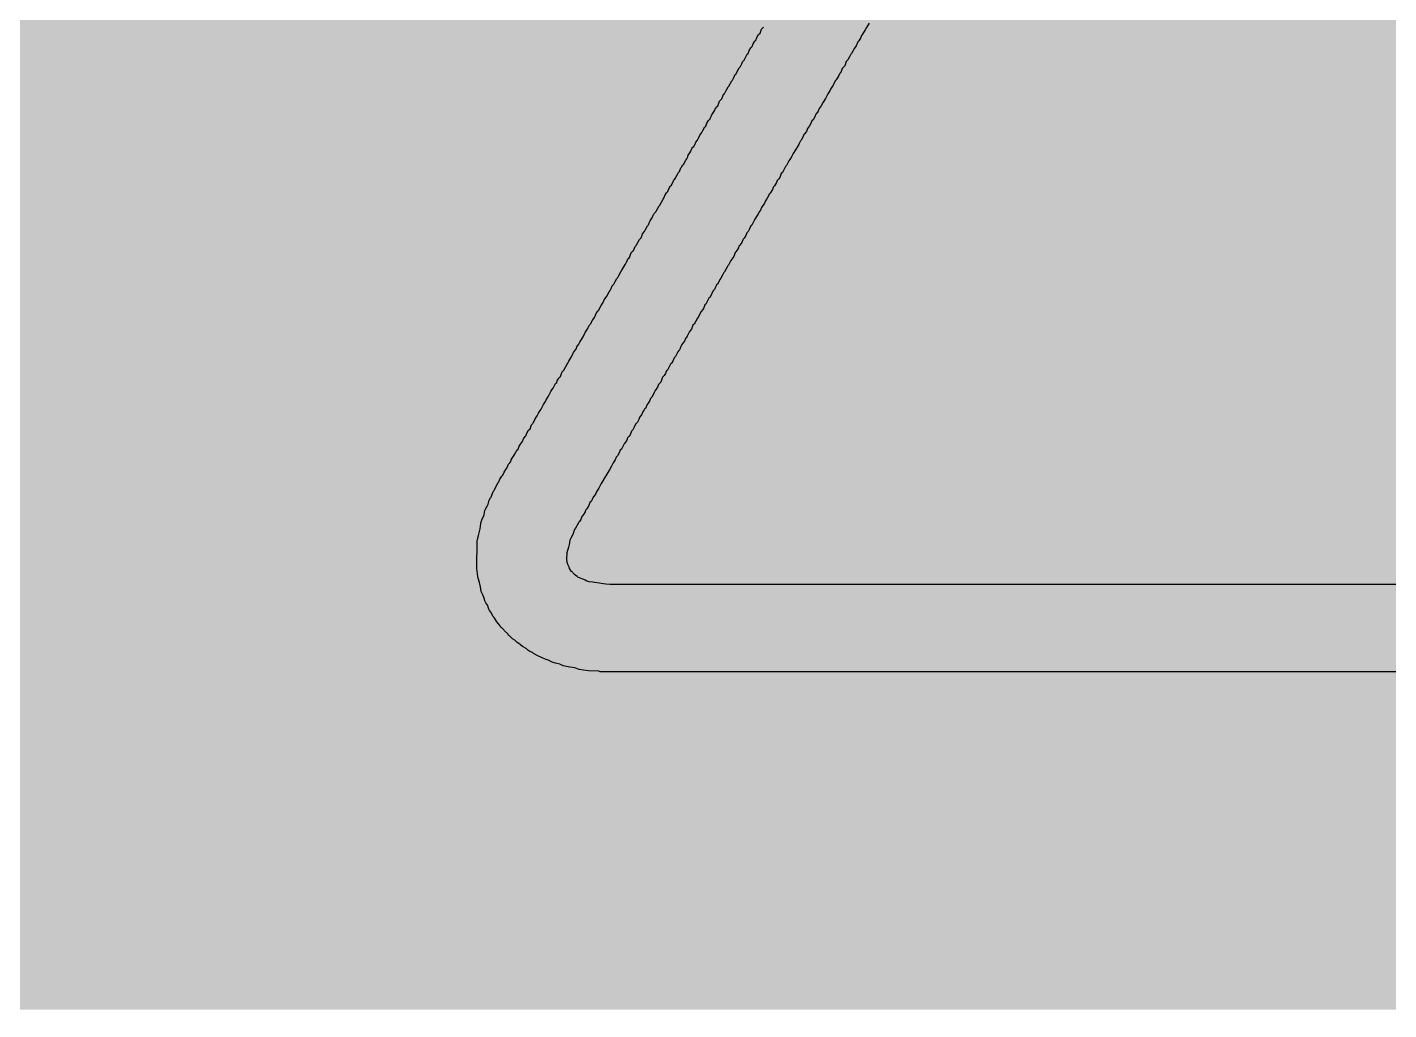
# Model space of a CAD drawing. Header units: inches. Extents: x 0 to 5379, y 0 to 5429.
# Drawn here: x 333.284 to 337.126, y 159.182 to 161.955 of the extents above; entities that cross this region are included whole.
import ezdxf

# ---------------------------------------------------------------- set-up
doc = ezdxf.new("R2010")
doc.units = ezdxf.units.IN
doc.layers.add('Bottom Solder', color=6, linetype='Continuous')
doc.layers.add('Top Overlay', color=2, linetype='Continuous')

msp = doc.modelspace()

# ---------------------------------------------------------------- hatches: boundary and pattern name
at = {"layer": 'Bottom Solder'}
for points in [[(320.6462, 159.1818), (347.218, 159.1818), (347.218, 203.8658), (320.6462, 203.8658)], [(302.967, 159.1818), (347.218, 159.1818), (347.218, 170.289), (302.967, 170.289)]]:
    msp.add_hatch(color=6, dxfattribs=at).paths.add_polyline_path(points)

# ---------------------------------------------------------------- linework, layer by layer
at = {"layer": 'Top Overlay'}
for p, q in [((335.3517, 161.9382), (335.3557, 161.9489)), ((335.3557, 161.9489), (335.3619, 161.9551)), ((335.6526, 161.954), (335.6481, 161.9472)), ((335.6594, 161.9663), (335.6526, 161.954)), ((335.3326, 161.9077), (335.3371, 161.9156)), ((335.3371, 161.9156), (335.3405, 161.919)), ((335.3405, 161.919), (335.3416, 161.9235)), ((335.3416, 161.9235), (335.3472, 161.9337)), ((335.3472, 161.9337), (335.3517, 161.9382)), ((335.6278, 161.9134), (335.6233, 161.9021)), ((335.6306, 161.9162), (335.6278, 161.9134)), ((335.6363, 161.9252), (335.6306, 161.9162)), ((335.6379, 161.9314), (335.6363, 161.9252)), ((335.6413, 161.9348), (335.6379, 161.9314)), ((335.6481, 161.9472), (335.6413, 161.9348)), ((335.3078, 161.8638), (335.3157, 161.8785)), ((335.3157, 161.8785), (335.3179, 161.8807)), ((335.3179, 161.8807), (335.3213, 161.8886)), ((335.3213, 161.8886), (335.3258, 161.8965)), ((335.3258, 161.8965), (335.3292, 161.8999)), ((335.3292, 161.8999), (335.3326, 161.9077)), ((335.6075, 161.8785), (335.6041, 161.8706)), ((335.6098, 161.8807), (335.6075, 161.8785)), ((335.6182, 161.8959), (335.6098, 161.8807)), ((335.6233, 161.9021), (335.6182, 161.8959)), ((335.2852, 161.8255), (335.2931, 161.8401)), ((335.2931, 161.8401), (335.2965, 161.8435)), ((335.2965, 161.8435), (335.2999, 161.8514)), ((335.2999, 161.8514), (335.3021, 161.857)), ((335.3021, 161.857), (335.3067, 161.8615)), ((335.3067, 161.8615), (335.3078, 161.8638)), ((335.5839, 161.8379), (335.5799, 161.8272)), ((335.5855, 161.8396), (335.5839, 161.8379)), ((335.5906, 161.8458), (335.5855, 161.8396)), ((335.5951, 161.8582), (335.5906, 161.8458)), ((335.5996, 161.8627), (335.5951, 161.8582)), ((335.6041, 161.8706), (335.5996, 161.8627)), ((335.2638, 161.7883), (335.2717, 161.803)), ((335.2717, 161.803), (335.274, 161.8052)), ((335.274, 161.8052), (335.2774, 161.8131)), ((335.2774, 161.8131), (335.2819, 161.821)), ((335.2819, 161.821), (335.2841, 161.8232)), ((335.2841, 161.8232), (335.2852, 161.8255)), ((335.5636, 161.803), (335.5591, 161.7928)), ((335.567, 161.8063), (335.5636, 161.803)), ((335.5737, 161.8187), (335.567, 161.8063)), ((335.5748, 161.821), (335.5737, 161.8187)), ((335.5771, 161.8232), (335.5748, 161.821)), ((335.5782, 161.8255), (335.5771, 161.8232)), ((335.5799, 161.8272), (335.5782, 161.8255)), ((335.2435, 161.7522), (335.2464, 161.7596)), ((335.2464, 161.7596), (335.2481, 161.7635)), ((335.2481, 161.7635), (335.2503, 161.7658)), ((335.2503, 161.7658), (335.2514, 161.768)), ((335.2514, 161.768), (335.2537, 161.7703)), ((335.2537, 161.7703), (335.2571, 161.7782)), ((335.2571, 161.7782), (335.2616, 161.786)), ((335.2616, 161.786), (335.2638, 161.7883)), ((335.5399, 161.7613), (335.5377, 161.7556)), ((335.5433, 161.7669), (335.5399, 161.7613)), ((335.5489, 161.7748), (335.5433, 161.7669)), ((335.5501, 161.7793), (335.5489, 161.7748)), ((335.5579, 161.7906), (335.5501, 161.7793)), ((335.5591, 161.7928), (335.5579, 161.7906)), ((335.2154, 161.7072), (335.2233, 161.7184)), ((335.2233, 161.7184), (335.2261, 161.7258)), ((335.2261, 161.7258), (335.2278, 161.7275)), ((335.2278, 161.7275), (335.2289, 161.7297)), ((335.2289, 161.7297), (335.2323, 161.7331)), ((335.2323, 161.7331), (335.2351, 161.7404)), ((335.2351, 161.7404), (335.2374, 161.746)), ((335.2374, 161.746), (335.2435, 161.7522)), ((335.5157, 161.7179), (335.5112, 161.7111)), ((335.5185, 161.7252), (335.5157, 161.7179)), ((335.5241, 161.7331), (335.5185, 161.7252)), ((335.5298, 161.7432), (335.5241, 161.7331)), ((335.5365, 161.7534), (335.5298, 161.7432)), ((335.5377, 161.7556), (335.5365, 161.7534)), ((335.1985, 161.6756), (335.2019, 161.6835)), ((335.2019, 161.6835), (335.2064, 161.6914)), ((335.2064, 161.6914), (335.2109, 161.6959)), ((335.2109, 161.6959), (335.2137, 161.7032)), ((335.2137, 161.7032), (335.2154, 161.7072)), ((335.4948, 161.6824), (335.4915, 161.6767)), ((335.4982, 161.6903), (335.4948, 161.6824)), ((335.5016, 161.6936), (335.4982, 161.6903)), ((335.5061, 161.7015), (335.5016, 161.6936)), ((335.5095, 161.7094), (335.5061, 161.7015)), ((335.5112, 161.7111), (335.5095, 161.7094)), ((335.1748, 161.6362), (335.1793, 161.6429)), ((335.1793, 161.6429), (335.1821, 161.6503)), ((335.1821, 161.6503), (335.1878, 161.657)), ((335.1878, 161.657), (335.1906, 161.6632)), ((335.1906, 161.6632), (335.1962, 161.6734)), ((335.1962, 161.6734), (335.1985, 161.6756)), ((335.4734, 161.6463), (335.4678, 161.6362)), ((335.4757, 161.652), (335.4734, 161.6463)), ((335.4774, 161.6536), (335.4757, 161.652)), ((335.4824, 161.6598), (335.4774, 161.6536)), ((335.4858, 161.6689), (335.4824, 161.6598)), ((335.4915, 161.6767), (335.4858, 161.6689)), ((335.154, 161.5996), (335.1568, 161.6046)), ((335.1568, 161.6046), (335.1596, 161.612)), ((335.1596, 161.612), (335.1624, 161.6159)), ((335.1624, 161.6159), (335.1647, 161.6182)), ((335.1647, 161.6182), (335.1658, 161.6204)), ((335.1658, 161.6204), (335.168, 161.6227)), ((335.168, 161.6227), (335.1709, 161.63)), ((335.1709, 161.63), (335.1748, 161.6362)), ((335.4543, 161.6136), (335.4475, 161.6012)), ((335.461, 161.6238), (335.4543, 161.6136)), ((335.4622, 161.626), (335.461, 161.6238)), ((335.4655, 161.6339), (335.4622, 161.626)), ((335.4678, 161.6362), (335.4655, 161.6339)), ((335.1309, 161.5618), (335.1342, 161.5652)), ((335.1342, 161.5652), (335.1354, 161.5674)), ((335.1354, 161.5674), (335.1421, 161.5798)), ((335.1421, 161.5798), (335.1455, 161.5832)), ((335.1455, 161.5832), (335.1478, 161.5889)), ((335.1478, 161.5889), (335.1489, 161.5934)), ((335.1489, 161.5934), (335.154, 161.5996)), ((335.4306, 161.5719), (335.4261, 161.5641)), ((335.4329, 161.5776), (335.4306, 161.5719)), ((335.4362, 161.581), (335.4329, 161.5776)), ((335.4407, 161.5889), (335.4362, 161.581)), ((335.443, 161.5945), (335.4407, 161.5889)), ((335.4475, 161.6012), (335.443, 161.5945)), ((335.1072, 161.5212), (335.1123, 161.5274)), ((335.1123, 161.5274), (335.1218, 161.5449)), ((335.1218, 161.5449), (335.1241, 161.5472)), ((335.1241, 161.5472), (335.128, 161.5579)), ((335.128, 161.5579), (335.1297, 161.5596)), ((335.1297, 161.5596), (335.1309, 161.5618)), ((335.4047, 161.5269), (335.4002, 161.5224)), ((335.4075, 161.5308), (335.4047, 161.5269)), ((335.4114, 161.5415), (335.4075, 161.5308)), ((335.4148, 161.5449), (335.4114, 161.5415)), ((335.4227, 161.5596), (335.4148, 161.5449)), ((335.4238, 161.5618), (335.4227, 161.5596)), ((335.4261, 161.5641), (335.4238, 161.5618)), ((335.0835, 161.4795), (335.088, 161.4874)), ((335.088, 161.4874), (335.0914, 161.4908)), ((335.0914, 161.4908), (335.0937, 161.4964)), ((335.0937, 161.4964), (335.0993, 161.5066)), ((335.0993, 161.5066), (335.1016, 161.5088)), ((335.1016, 161.5088), (335.1061, 161.519)), ((335.1061, 161.519), (335.1072, 161.5212)), ((335.3821, 161.4886), (335.3799, 161.4863)), ((335.3867, 161.4964), (335.3821, 161.4886)), ((335.3889, 161.5021), (335.3867, 161.4964)), ((335.39, 161.5043), (335.3889, 161.5021)), ((335.3923, 161.5066), (335.39, 161.5043)), ((335.3979, 161.5167), (335.3923, 161.5066)), ((335.4002, 161.5224), (335.3979, 161.5167)), ((335.0587, 161.4356), (335.0666, 161.4502)), ((335.0666, 161.4502), (335.0689, 161.4525)), ((335.0689, 161.4525), (335.0779, 161.4694)), ((335.0779, 161.4694), (335.0802, 161.4717)), ((335.0802, 161.4717), (335.0835, 161.4795)), ((335.3647, 161.4576), (335.3562, 161.4457)), ((335.3675, 161.4649), (335.3647, 161.4576)), ((335.372, 161.4717), (335.3675, 161.4649)), ((335.3788, 161.4841), (335.372, 161.4717)), ((335.3799, 161.4863), (335.3788, 161.4841)), ((335.0418, 161.4086), (335.0486, 161.4187)), ((335.0486, 161.4187), (335.0514, 161.426)), ((335.0514, 161.426), (335.0531, 161.4277)), ((335.0531, 161.4277), (335.0542, 161.43)), ((335.0542, 161.43), (335.0576, 161.4333)), ((335.0576, 161.4333), (335.0587, 161.4356)), ((335.3371, 161.4131), (335.3281, 161.3962)), ((335.3393, 161.4153), (335.3371, 161.4131)), ((335.3461, 161.4277), (335.3393, 161.4153)), ((335.3506, 161.4345), (335.3461, 161.4277)), ((335.3534, 161.4384), (335.3506, 161.4345)), ((335.3562, 161.4457), (335.3534, 161.4384)), ((335.0204, 161.3714), (335.0255, 161.3776)), ((335.0255, 161.3776), (335.0283, 161.3838)), ((335.0283, 161.3838), (335.034, 161.3939)), ((335.034, 161.3939), (335.0373, 161.3973)), ((335.0373, 161.3973), (335.0402, 161.4046)), ((335.0402, 161.4046), (335.0418, 161.4086)), ((335.3145, 161.3747), (335.3112, 161.3669)), ((335.3179, 161.3781), (335.3145, 161.3747)), ((335.3224, 161.386), (335.3179, 161.3781)), ((335.3258, 161.3939), (335.3224, 161.386)), ((335.3281, 161.3962), (335.3258, 161.3939)), ((334.9973, 161.3314), (334.999, 161.3353)), ((334.999, 161.3353), (335.0024, 161.3387)), ((335.0024, 161.3387), (335.0035, 161.3409)), ((335.0035, 161.3409), (335.0114, 161.3556)), ((335.0114, 161.3556), (335.0159, 161.3601)), ((335.0159, 161.3601), (335.0187, 161.3674)), ((335.0187, 161.3674), (335.0204, 161.3714)), ((335.292, 161.3364), (335.2909, 161.3319)), ((335.2937, 161.3381), (335.292, 161.3364)), ((335.2988, 161.3443), (335.2937, 161.3381)), ((335.2999, 161.3466), (335.2988, 161.3443)), ((335.3033, 161.3545), (335.2999, 161.3466)), ((335.3044, 161.3567), (335.3033, 161.3545)), ((335.3067, 161.359), (335.3044, 161.3567)), ((335.3112, 161.3669), (335.3067, 161.359)), ((334.9754, 161.2936), (334.9799, 161.3015)), ((334.9799, 161.3015), (334.9832, 161.3049)), ((334.9832, 161.3049), (334.9872, 161.3156)), ((334.9872, 161.3156), (334.99, 161.3195)), ((334.99, 161.3195), (334.9945, 161.324)), ((334.9945, 161.324), (334.9973, 161.3314)), ((335.2695, 161.2959), (335.2627, 161.2835)), ((335.2774, 161.3071), (335.2695, 161.2959)), ((335.2819, 161.3184), (335.2774, 161.3071)), ((335.283, 161.3207), (335.2819, 161.3184)), ((335.2864, 161.324), (335.283, 161.3207)), ((335.2909, 161.3319), (335.2864, 161.324)), ((334.9528, 161.2542), (334.9585, 161.2643)), ((334.9585, 161.2643), (334.9607, 161.2666)), ((334.9607, 161.2666), (334.9618, 161.2688)), ((334.9618, 161.2688), (334.9697, 161.2835)), ((334.9697, 161.2835), (334.972, 161.2857)), ((334.972, 161.2857), (334.9754, 161.2936)), ((335.2492, 161.2621), (335.2469, 161.2564)), ((335.2514, 161.2643), (335.2492, 161.2621)), ((335.2604, 161.2812), (335.2514, 161.2643)), ((335.2627, 161.2835), (335.2604, 161.2812)), ((334.9314, 161.217), (334.9342, 161.2243)), ((334.9342, 161.2243), (334.9393, 161.2294)), ((334.9393, 161.2294), (334.9427, 161.2373)), ((334.9427, 161.2373), (334.9472, 161.2452)), ((334.9472, 161.2452), (334.9506, 161.2485)), ((334.9506, 161.2485), (334.9528, 161.2542)), ((335.2278, 161.2249), (335.2244, 161.217)), ((335.2289, 161.2271), (335.2278, 161.2249)), ((335.2312, 161.2294), (335.2289, 161.2271)), ((335.2351, 161.2356), (335.2312, 161.2294)), ((335.2379, 161.2429), (335.2351, 161.2356)), ((335.2413, 161.2463), (335.2379, 161.2429)), ((335.2469, 161.2564), (335.2413, 161.2463)), ((334.9089, 161.1776), (334.9117, 161.1849)), ((334.9117, 161.1849), (334.9145, 161.1888)), ((334.9145, 161.1888), (334.919, 161.1956)), ((334.919, 161.1956), (334.9258, 161.208)), ((334.9258, 161.208), (334.9292, 161.2114)), ((334.9292, 161.2114), (334.9314, 161.217)), ((335.2064, 161.1877), (335.1985, 161.173)), ((335.2075, 161.1899), (335.2064, 161.1877)), ((335.2097, 161.1922), (335.2075, 161.1899)), ((335.2154, 161.2023), (335.2097, 161.1922)), ((335.2165, 161.2068), (335.2154, 161.2023)), ((335.2199, 161.2102), (335.2165, 161.2068)), ((335.221, 161.2125), (335.2199, 161.2102)), ((335.2233, 161.2147), (335.221, 161.2125)), ((335.2244, 161.217), (335.2233, 161.2147)), ((334.8875, 161.1415), (334.8903, 161.1488)), ((334.8903, 161.1488), (334.8942, 161.1528)), ((334.8942, 161.1528), (334.8954, 161.155)), ((334.8954, 161.155), (334.9032, 161.1697)), ((334.9032, 161.1697), (334.9089, 161.1776)), ((335.1855, 161.1522), (335.1771, 161.1359)), ((335.1906, 161.1584), (335.1855, 161.1522)), ((335.1917, 161.1606), (335.1906, 161.1584)), ((335.1951, 161.1685), (335.1917, 161.1606)), ((335.1962, 161.1708), (335.1951, 161.1685)), ((335.1985, 161.173), (335.1962, 161.1708)), ((334.8582, 161.093), (334.8661, 161.1043)), ((334.8661, 161.1043), (334.8689, 161.1116)), ((334.8689, 161.1116), (334.8717, 161.1144)), ((334.8717, 161.1144), (334.8728, 161.1167)), ((334.8728, 161.1167), (334.8751, 161.119)), ((334.8751, 161.119), (334.8784, 161.1268)), ((334.8784, 161.1268), (334.8796, 161.1291)), ((334.8796, 161.1291), (334.8846, 161.1353)), ((334.8846, 161.1353), (334.8875, 161.1415)), ((335.1624, 161.1133), (335.1579, 161.1021)), ((335.1658, 161.1167), (335.1624, 161.1133)), ((335.1748, 161.1336), (335.1658, 161.1167)), ((335.1771, 161.1359), (335.1748, 161.1336)), ((334.8401, 161.0604), (334.8435, 161.066)), ((334.8435, 161.066), (334.8503, 161.0784)), ((334.8503, 161.0784), (334.8525, 161.0806)), ((334.8525, 161.0806), (334.8537, 161.0829)), ((334.8537, 161.0829), (334.857, 161.0908)), ((334.857, 161.0908), (334.8582, 161.093)), ((335.1382, 161.0688), (335.1342, 161.0626)), ((335.141, 161.0761), (335.1382, 161.0688)), ((335.1433, 161.0784), (335.141, 161.0761)), ((335.1461, 161.0823), (335.1433, 161.0784)), ((335.1528, 161.0959), (335.1461, 161.0823)), ((335.1579, 161.1021), (335.1528, 161.0959)), ((334.8199, 161.0243), (334.8244, 161.0344)), ((334.8244, 161.0344), (334.8255, 161.0367)), ((334.8255, 161.0367), (334.8334, 161.048)), ((334.8334, 161.048), (334.8345, 161.0525)), ((334.8345, 161.0525), (334.8401, 161.0604)), ((335.1162, 161.0311), (335.1128, 161.0254)), ((335.1196, 161.0389), (335.1162, 161.0311)), ((335.123, 161.0423), (335.1196, 161.0389)), ((335.1241, 161.0446), (335.123, 161.0423)), ((335.1258, 161.0463), (335.1241, 161.0446)), ((335.1286, 161.0536), (335.1258, 161.0463)), ((335.1309, 161.0592), (335.1286, 161.0536)), ((335.1342, 161.0626), (335.1309, 161.0592)), ((334.7984, 160.9871), (334.8075, 161.004)), ((334.8075, 161.004), (334.8097, 161.0063)), ((334.8097, 161.0063), (334.812, 161.0119)), ((334.812, 161.0119), (334.8176, 161.022)), ((334.8176, 161.022), (334.8199, 161.0243)), ((335.0982, 161.0018), (335.0903, 160.9871)), ((335.0993, 161.004), (335.0982, 161.0018)), ((335.1016, 161.0063), (335.0993, 161.004)), ((335.1061, 161.0142), (335.1016, 161.0063)), ((335.1095, 161.022), (335.1061, 161.0142)), ((335.1128, 161.0254), (335.1095, 161.022)), ((334.7748, 160.9488), (334.7782, 160.9522)), ((334.7782, 160.9522), (334.7793, 160.9567)), ((334.7793, 160.9567), (334.7838, 160.9646)), ((334.7838, 160.9646), (334.7883, 160.9691)), ((334.7883, 160.9691), (334.7906, 160.9747)), ((334.7906, 160.9747), (334.7934, 160.982)), ((334.7934, 160.982), (334.7984, 160.9871)), ((335.0717, 160.9527), (335.0655, 160.9465)), ((335.0768, 160.9668), (335.0717, 160.9527)), ((335.0813, 160.9713), (335.0768, 160.9668)), ((335.0847, 160.977), (335.0813, 160.9713)), ((335.0869, 160.9826), (335.0847, 160.977)), ((335.088, 160.9849), (335.0869, 160.9826)), ((335.0903, 160.9871), (335.088, 160.9849)), ((334.7477, 160.9026), (334.7551, 160.9133)), ((334.7551, 160.9133), (334.7618, 160.9268)), ((334.7618, 160.9268), (334.7646, 160.9308)), ((334.7646, 160.9308), (334.768, 160.9364)), ((334.768, 160.9364), (334.7748, 160.9488)), ((335.0503, 160.9167), (335.0463, 160.9105)), ((335.0531, 160.924), (335.0503, 160.9167)), ((335.0554, 160.9296), (335.0531, 160.924)), ((335.0587, 160.933), (335.0554, 160.9296)), ((335.0633, 160.9409), (335.0587, 160.933)), ((335.0655, 160.9465), (335.0633, 160.9409)), ((334.7263, 160.8654), (334.7308, 160.8733)), ((334.7308, 160.8733), (334.7342, 160.8767)), ((334.7342, 160.8767), (334.7365, 160.8823)), ((334.7365, 160.8823), (334.741, 160.8902)), ((334.741, 160.8902), (334.7466, 160.8981)), ((334.7466, 160.8981), (334.7477, 160.9026)), ((335.0249, 160.8744), (335.0216, 160.871)), ((335.0261, 160.8767), (335.0249, 160.8744)), ((335.0283, 160.8789), (335.0261, 160.8767)), ((335.0328, 160.8902), (335.0283, 160.8789)), ((335.0362, 160.8936), (335.0328, 160.8902)), ((335.0407, 160.9015), (335.0362, 160.8936)), ((335.043, 160.9071), (335.0407, 160.9015)), ((335.0463, 160.9105), (335.043, 160.9071)), ((334.7066, 160.8322), (334.7094, 160.835)), ((334.7094, 160.835), (334.7105, 160.8372)), ((334.7105, 160.8372), (334.7128, 160.8395)), ((334.7128, 160.8395), (334.7162, 160.8474)), ((334.7162, 160.8474), (334.7207, 160.8553)), ((334.7207, 160.8553), (334.7229, 160.8575)), ((334.7229, 160.8575), (334.7263, 160.8654)), ((335.0063, 160.8401), (335.0002, 160.8339)), ((335.0092, 160.8474), (335.0063, 160.8401)), ((335.0114, 160.853), (335.0092, 160.8474)), ((335.0125, 160.8553), (335.0114, 160.853)), ((335.0176, 160.8603), (335.0125, 160.8553)), ((335.0216, 160.871), (335.0176, 160.8603)), ((334.6841, 160.7927), (334.6886, 160.7995)), ((334.6886, 160.7995), (334.6914, 160.8023)), ((334.6914, 160.8023), (334.6925, 160.8068)), ((334.6925, 160.8068), (334.6982, 160.817)), ((334.6982, 160.817), (334.7027, 160.8215)), ((334.7027, 160.8215), (334.7066, 160.8322)), ((334.9821, 160.8001), (334.9776, 160.7955)), ((334.9849, 160.804), (334.9821, 160.8001)), ((334.9889, 160.8147), (334.9849, 160.804)), ((334.9923, 160.8181), (334.9889, 160.8147)), ((334.9968, 160.826), (334.9923, 160.8181)), ((335.0002, 160.8339), (334.9968, 160.826)), ((334.6627, 160.7567), (334.6643, 160.7584)), ((334.6643, 160.7584), (334.6655, 160.7606)), ((334.6655, 160.7606), (334.6689, 160.764)), ((334.6689, 160.764), (334.6722, 160.7719)), ((334.6722, 160.7719), (334.6756, 160.7775)), ((334.6756, 160.7775), (334.6813, 160.7854)), ((334.6813, 160.7854), (334.6841, 160.7927)), ((334.9573, 160.7606), (334.9551, 160.755)), ((334.9607, 160.764), (334.9573, 160.7606)), ((334.9686, 160.7786), (334.9607, 160.764)), ((334.9697, 160.7809), (334.9686, 160.7786)), ((334.972, 160.7832), (334.9697, 160.7809)), ((334.9759, 160.7894), (334.972, 160.7832)), ((334.9776, 160.7955), (334.9759, 160.7894)), ((334.6401, 160.7172), (334.6418, 160.7212)), ((334.6418, 160.7212), (334.6441, 160.7234)), ((334.6441, 160.7234), (334.6452, 160.7257)), ((334.6452, 160.7257), (334.6486, 160.7291)), ((334.6486, 160.7291), (334.6497, 160.7336)), ((334.6497, 160.7336), (334.6542, 160.7415)), ((334.6542, 160.7415), (334.6598, 160.7493)), ((334.6598, 160.7493), (334.6627, 160.7567)), ((334.9359, 160.7234), (334.9325, 160.7155)), ((334.9376, 160.7251), (334.9359, 160.7234)), ((334.9432, 160.7341), (334.9376, 160.7251)), ((334.9461, 160.7415), (334.9432, 160.7341)), ((334.9494, 160.7448), (334.9461, 160.7415)), ((334.9551, 160.755), (334.9494, 160.7448)), ((334.6176, 160.6789), (334.6232, 160.6879)), ((334.6232, 160.6879), (334.626, 160.6908)), ((334.626, 160.6908), (334.6294, 160.6986)), ((334.6294, 160.6986), (334.6339, 160.7065)), ((334.6339, 160.7065), (334.6373, 160.7099)), ((334.6373, 160.7099), (334.6401, 160.7172)), ((334.9145, 160.6862), (334.9055, 160.6693)), ((334.9168, 160.6885), (334.9145, 160.6862)), ((334.9246, 160.7031), (334.9168, 160.6885)), ((334.9269, 160.7054), (334.9246, 160.7031)), ((334.9325, 160.7155), (334.9269, 160.7054)), ((334.5934, 160.6288), (334.599, 160.6446)), ((334.599, 160.6446), (334.6012, 160.6468)), ((334.6012, 160.6468), (334.6024, 160.6491)), ((334.6024, 160.6491), (334.6069, 160.6592)), ((334.6069, 160.6592), (334.6125, 160.6693)), ((334.6125, 160.6693), (334.6148, 160.6716)), ((334.6148, 160.6716), (334.6176, 160.6789)), ((334.8908, 160.6457), (334.888, 160.6384)), ((334.8965, 160.6536), (334.8908, 160.6457)), ((334.901, 160.6615), (334.8965, 160.6536)), ((334.9032, 160.6671), (334.901, 160.6615)), ((334.9055, 160.6693), (334.9032, 160.6671)), ((334.5821, 160.6029), (334.5843, 160.6085)), ((334.5843, 160.6085), (334.586, 160.6158)), ((334.586, 160.6158), (334.5872, 160.6203)), ((334.5872, 160.6203), (334.5911, 160.6265)), ((334.5911, 160.6265), (334.5934, 160.6288)), ((334.8683, 160.6051), (334.8627, 160.595)), ((334.8717, 160.613), (334.8683, 160.6051)), ((334.8751, 160.6164), (334.8717, 160.613)), ((334.8784, 160.622), (334.8751, 160.6164)), ((334.8818, 160.6299), (334.8784, 160.622)), ((334.8835, 160.6316), (334.8818, 160.6299)), ((334.888, 160.6384), (334.8835, 160.6316)), ((334.5652, 160.5589), (334.568, 160.5662)), ((334.568, 160.5662), (334.5731, 160.5781)), ((334.5731, 160.5781), (334.5742, 160.586)), ((334.5742, 160.586), (334.5753, 160.5905)), ((334.5753, 160.5905), (334.5776, 160.5961)), ((334.5776, 160.5961), (334.5821, 160.6029)), ((334.8458, 160.5657), (334.8424, 160.56)), ((334.8492, 160.5736), (334.8458, 160.5657)), ((334.8503, 160.5758), (334.8492, 160.5736)), ((334.8537, 160.5792), (334.8503, 160.5758)), ((334.8582, 160.5871), (334.8537, 160.5792)), ((334.8593, 160.5916), (334.8582, 160.5871)), ((334.8627, 160.595), (334.8593, 160.5916)), ((334.5573, 160.5206), (334.5618, 160.5386)), ((334.5618, 160.5386), (334.5641, 160.5544)), ((334.5641, 160.5544), (334.5652, 160.5589)), ((334.8255, 160.5296), (334.8244, 160.5251)), ((334.8277, 160.5375), (334.8255, 160.5296)), ((334.8311, 160.5409), (334.8277, 160.5375)), ((334.839, 160.5555), (334.8311, 160.5409)), ((334.8401, 160.5578), (334.839, 160.5555)), ((334.8424, 160.56), (334.8401, 160.5578)), ((334.5528, 160.4271), (334.5539, 160.5071)), ((334.5539, 160.5071), (334.555, 160.5105)), ((334.555, 160.5105), (334.5562, 160.5172)), ((334.5562, 160.5172), (334.5573, 160.5206)), ((334.8131, 160.4947), (334.8114, 160.4874)), ((334.8142, 160.4992), (334.8131, 160.4947)), ((334.8153, 160.5071), (334.8142, 160.4992)), ((334.8187, 160.515), (334.8153, 160.5071)), ((334.8244, 160.5251), (334.8187, 160.515)), ((334.8063, 160.471), (334.8052, 160.453)), ((334.8052, 160.453), (334.8063, 160.4451)), ((334.8114, 160.4874), (334.8063, 160.471)), ((334.555, 160.4045), (334.5528, 160.4271)), ((334.8063, 160.4451), (334.8097, 160.4372)), ((334.8097, 160.4372), (334.812, 160.4316)), ((334.812, 160.4316), (334.8131, 160.4271)), ((334.8131, 160.4271), (334.8182, 160.4197)), ((334.8182, 160.4197), (334.8204, 160.4186)), ((334.8204, 160.4186), (334.8232, 160.4158)), ((334.8232, 160.4158), (334.8244, 160.4135)), ((334.8244, 160.4135), (334.8261, 160.4119)), ((334.8261, 160.4119), (334.8283, 160.4107)), ((334.5562, 160.4), (334.555, 160.4045)), ((334.5601, 160.3871), (334.5562, 160.4)), ((334.5629, 160.3752), (334.5601, 160.3871)), ((334.5652, 160.3617), (334.5629, 160.3752)), ((334.8283, 160.4107), (334.8356, 160.4057)), ((334.8356, 160.4057), (334.8368, 160.4034)), ((334.8368, 160.4034), (334.8463, 160.3995)), ((334.8463, 160.3995), (334.8508, 160.3983)), ((334.8508, 160.3983), (334.8582, 160.3955)), ((334.8582, 160.3955), (334.8632, 160.3927)), ((334.8632, 160.3927), (334.8689, 160.3904)), ((334.8689, 160.3904), (334.8801, 160.3893)), ((334.8801, 160.3893), (334.8846, 160.3882)), ((334.8846, 160.3882), (334.8987, 160.3865)), ((334.8987, 160.3865), (334.9032, 160.3854)), ((334.9032, 160.3854), (334.9168, 160.3842)), ((334.9168, 160.3842), (334.928, 160.3831)), ((334.928, 160.3831), (336.5524, 160.3826)), ((336.5524, 160.3826), (336.5535, 160.3826)), ((336.5535, 160.3826), (343.1039, 160.3837)), ((334.5674, 160.3561), (334.5652, 160.3617)), ((334.5703, 160.351), (334.5674, 160.3561)), ((334.5742, 160.3403), (334.5703, 160.351)), ((334.5753, 160.3358), (334.5742, 160.3403)), ((334.5776, 160.3302), (334.5753, 160.3358)), ((334.5832, 160.3223), (334.5776, 160.3302)), ((334.5843, 160.3178), (334.5832, 160.3223)), ((334.5877, 160.3099), (334.5843, 160.3178)), ((334.5889, 160.3076), (334.5877, 160.3099)), ((334.5922, 160.3042), (334.5889, 160.3076)), ((334.599, 160.2918), (334.5922, 160.3042)), ((334.6001, 160.2896), (334.599, 160.2918)), ((334.6035, 160.2862), (334.6001, 160.2896)), ((334.6091, 160.2761), (334.6035, 160.2862)), ((334.6148, 160.2704), (334.6091, 160.2761)), ((334.6204, 160.2625), (334.6148, 160.2704)), ((334.6215, 160.2603), (334.6204, 160.2625)), ((334.6232, 160.2597), (334.6215, 160.2603)), ((334.6294, 160.2535), (334.6232, 160.2597)), ((334.6305, 160.2513), (334.6294, 160.2535)), ((334.6396, 160.2423), (334.6305, 160.2513)), ((334.6407, 160.24), (334.6396, 160.2423)), ((334.6424, 160.2383), (334.6407, 160.24)), ((334.6446, 160.2372), (334.6424, 160.2383)), ((334.6536, 160.2282), (334.6446, 160.2372)), ((334.6593, 160.2248), (334.6536, 160.2282)), ((334.666, 160.218), (334.6593, 160.2248)), ((334.6739, 160.2135), (334.666, 160.218)), ((334.6756, 160.2118), (334.6739, 160.2135)), ((334.6818, 160.2068), (334.6756, 160.2118)), ((334.692, 160.2011), (334.6818, 160.2068)), ((334.6965, 160.1966), (334.692, 160.2011)), ((334.7021, 160.1932), (334.6965, 160.1966)), ((334.71, 160.1899), (334.7021, 160.1932)), ((334.7122, 160.1876), (334.71, 160.1899)), ((334.7224, 160.182), (334.7122, 160.1876)), ((334.7365, 160.1747), (334.7224, 160.182)), ((334.7438, 160.1718), (334.7365, 160.1747)), ((334.7483, 160.1707), (334.7438, 160.1718)), ((334.7562, 160.1673), (334.7483, 160.1707)), ((334.7584, 160.1662), (334.7562, 160.1673)), ((334.7601, 160.1645), (334.7584, 160.1662)), ((334.7708, 160.1606), (334.7601, 160.1645)), ((334.7787, 160.1594), (334.7708, 160.1606)), ((334.7866, 160.1572), (334.7787, 160.1594)), ((334.7962, 160.1521), (334.7866, 160.1572)), ((334.8007, 160.151), (334.7962, 160.1521)), ((334.8153, 160.1487), (334.8007, 160.151)), ((334.8221, 160.1476), (334.8153, 160.1487)), ((334.8277, 160.1465), (334.8221, 160.1476)), ((334.8322, 160.1454), (334.8277, 160.1465)), ((334.8413, 160.142), (334.8322, 160.1454)), ((334.8537, 160.1397), (334.8413, 160.142)), ((334.8672, 160.1386), (334.8537, 160.1397)), ((334.897, 160.1369), (334.8672, 160.1386)), ((334.9004, 160.1358), (334.897, 160.1369)), ((343.0566, 160.1347), (334.9004, 160.1358))]:
    msp.add_line(p, q, dxfattribs=at)

doc.saveas('drawing.dxf')
